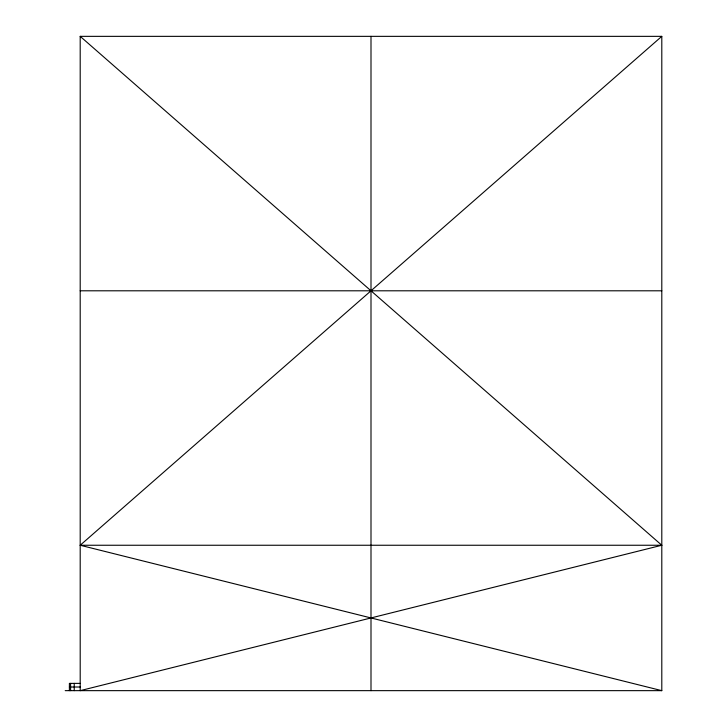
<?xml version="1.0" encoding="UTF-8"?>
<svg xmlns="http://www.w3.org/2000/svg" width="727" height="727" viewBox="0 0 727 727"><rect width="100%" height="100%" fill="white"/><g stroke="black" fill="none" stroke-linecap="round" stroke-linejoin="round"><path stroke-width="1.09" d="M661.797 690.65L80.197 545.25L661.797 36.35L661.797 690.65L65.203 690.65M80.197 36.35L661.797 545.25L80.197 690.65L80.197 36.35L661.797 36.35M80.197 290.8L661.797 290.8M80.197 545.25L661.797 545.25M80.197 683.38L69.392 683.38L69.392 690.65M69.392 687.015L80.197 687.015M370.997 36.35L370.997 690.65M74.227 683.38L74.227 690.65M70.592 683.38L70.592 690.65"/></g></svg>
